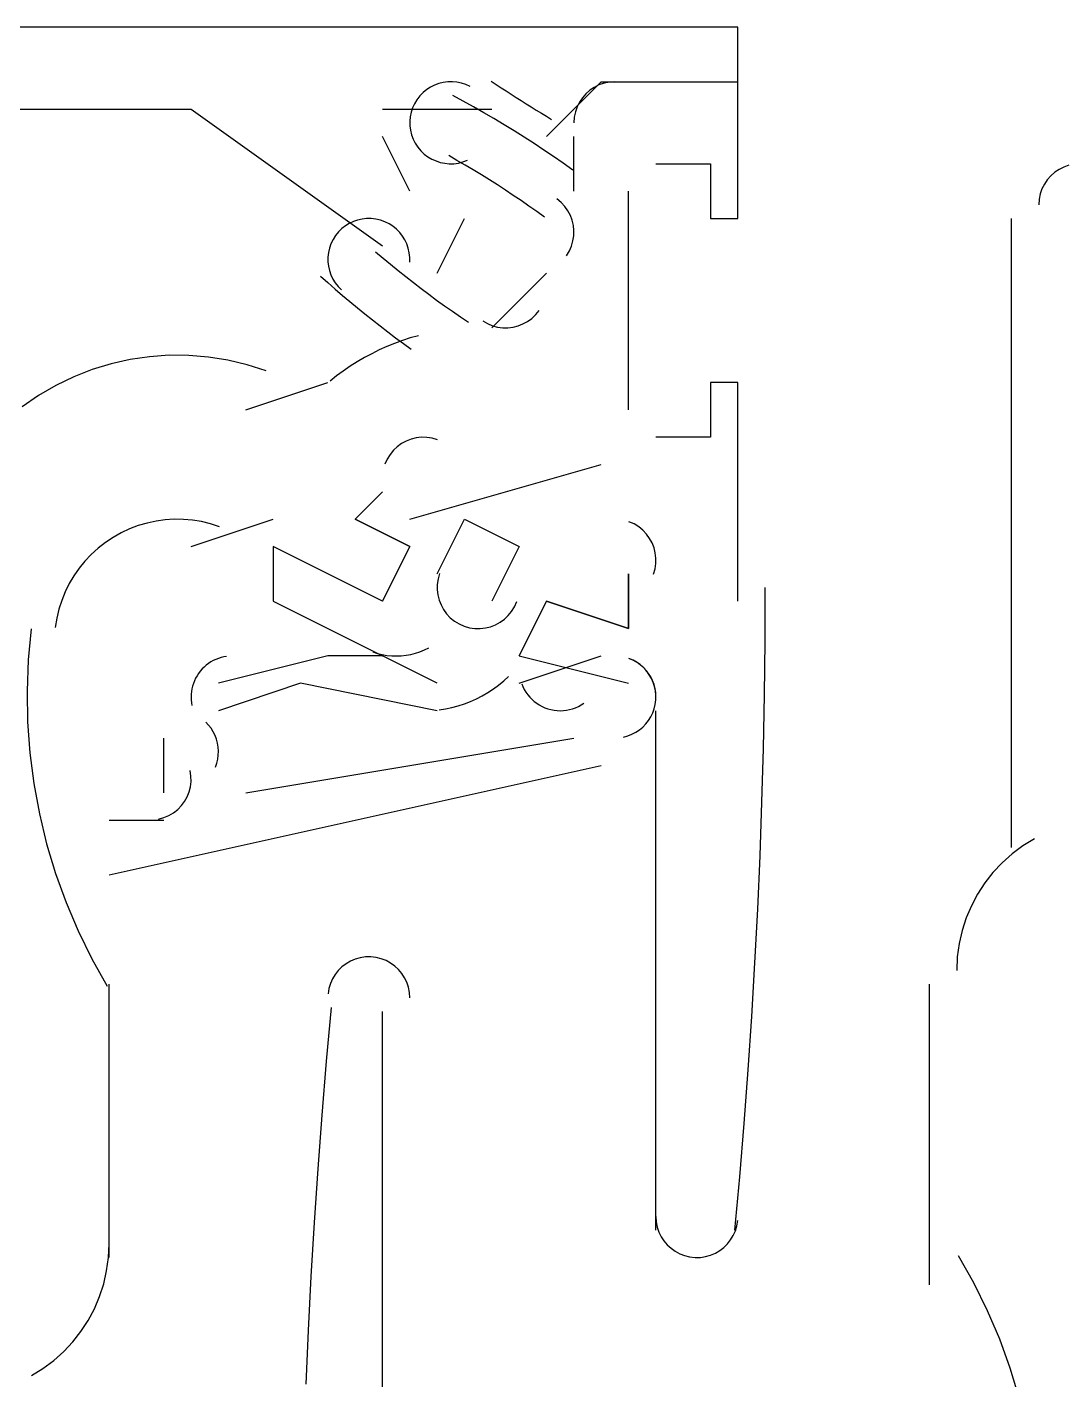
# Model space of a CAD drawing. Header units: millimetres. Extents: x 7649 to 34105, y 3983 to 25377.
# Drawn here: x 8452.73 to 8472.82, y 15834.18 to 15860.36 of the extents above; entities that cross this region are included whole.
import ezdxf

# ---------------------------------------------------------------- set-up
doc = ezdxf.new("R2010")
doc.units = ezdxf.units.MM

msp = doc.modelspace()

# ---------------------------------------------------------------- linework, layer by layer
at = {"layer": 'GEOMETRY', "color": 7}
for p, q in [((8466.49028, 15860.35972), (8431.56528, 15860.35972)), ((8466.49028, 15859.30139), (8466.49028, 15860.35972)), ((8460.46633, 15859.14906), (8460.39663, 15859.09185)), ((8460.54112, 15859.19742), (8460.46633, 15859.14906)), ((8460.62018, 15859.23676), (8460.54112, 15859.19742)), ((8460.70268, 15859.26694), (8460.62018, 15859.23676)), ((8460.78778, 15859.2878), (8460.70268, 15859.26694)), ((8460.87466, 15859.29918), (8460.78778, 15859.2878)), ((8460.96249, 15859.30093), (8460.87466, 15859.29918)), ((8461.05043, 15859.29289), (8460.96249, 15859.30093)), ((8461.13766, 15859.27491), (8461.05043, 15859.29289)), ((8461.22334, 15859.24683), (8461.13766, 15859.27491)), ((8461.30666, 15859.20849), (8461.22334, 15859.24683)), ((8461.71492, 15859.31063), (8461.8113, 15859.24794)), ((8461.8113, 15859.24794), (8461.90783, 15859.18548)), ((8461.90783, 15859.18548), (8462.0045, 15859.12325)), ((8462.0045, 15859.12325), (8462.10132, 15859.06124)), ((8462.78611, 15858.24306), (8463.84444, 15859.30139)), ((8463.62399, 15859.136), (8463.54776, 15859.06891)), ((8463.70841, 15859.19302), (8463.62399, 15859.136)), ((8463.80006, 15859.23901), (8463.70841, 15859.19302)), ((8463.89802, 15859.27304), (8463.80006, 15859.23901)), ((8463.84444, 15859.30139), (8466.49028, 15859.30139)), ((8463.84444, 15859.30139), (8466.49028, 15859.30139)), ((8464.00132, 15859.29414), (8463.89802, 15859.27304)), ((8464.10903, 15859.30139), (8464.00132, 15859.29414)), ((8466.49028, 15856.65556), (8466.49028, 15859.30139)), ((8460.23074, 15858.8758), (8460.19392, 15858.7947)), ((8460.27706, 15858.95316), (8460.23074, 15858.8758)), ((8460.33286, 15859.02594), (8460.27706, 15858.95316)), ((8460.39663, 15859.09185), (8460.33286, 15859.02594)), ((8461.17392, 15858.92537), (8460.97311, 15859.03358)), ((8461.37346, 15858.81494), (8461.17392, 15858.92537)), ((8462.10132, 15859.06124), (8462.19829, 15858.99946)), ((8462.19829, 15858.99946), (8462.2954, 15858.93791)), ((8462.2954, 15858.93791), (8462.39266, 15858.87659)), ((8462.39266, 15858.87659), (8462.49005, 15858.8155)), ((8463.42365, 15858.90826), (8463.37765, 15858.8166)), ((8463.48067, 15858.99268), (8463.42365, 15858.90826)), ((8463.54776, 15859.06891), (8463.48067, 15858.99268)), ((8451.14444, 15858.77222), (8455.90694, 15858.77222)), ((8455.90694, 15858.77222), (8459.61111, 15856.12639)), ((8459.61111, 15858.77222), (8461.72778, 15858.77222)), ((8460.14894, 15858.62467), (8460.14084, 15858.53742)), ((8460.16664, 15858.71071), (8460.14894, 15858.62467)), ((8460.19392, 15858.7947), (8460.16664, 15858.71071)), ((8461.57174, 15858.70229), (8461.37346, 15858.81494)), ((8461.76872, 15858.58744), (8461.57174, 15858.70229)), ((8462.49005, 15858.8155), (8462.5876, 15858.75463)), ((8462.5876, 15858.75463), (8462.68528, 15858.694)), ((8462.68528, 15858.694), (8462.78311, 15858.63359)), ((8462.78311, 15858.63359), (8462.88108, 15858.57341)), ((8463.32252, 15858.61535), (8463.31528, 15858.50764)), ((8463.34363, 15858.71865), (8463.32252, 15858.61535)), ((8463.37765, 15858.8166), (8463.34363, 15858.71865)), ((8460.14084, 15858.53742), (8460.14237, 15858.44982)), ((8460.14237, 15858.44982), (8460.15357, 15858.36269)), ((8460.15357, 15858.36269), (8460.17447, 15858.27689)), ((8461.96439, 15858.47041), (8461.76872, 15858.58744)), ((8462.15874, 15858.35119), (8461.96439, 15858.47041)), ((8462.35174, 15858.22981), (8462.15874, 15858.35119)), ((8460.14028, 15857.18472), (8459.61111, 15858.24306)), ((8460.17447, 15858.27689), (8460.2051, 15858.19326)), ((8460.2051, 15858.19326), (8460.2455, 15858.11264)), ((8460.2455, 15858.11264), (8460.29568, 15858.03588)), ((8462.54337, 15858.10627), (8462.35174, 15858.22981)), ((8462.73362, 15857.98058), (8462.54337, 15858.10627)), ((8463.31528, 15857.18472), (8463.31528, 15858.24306)), ((8460.29568, 15858.03588), (8460.35433, 15857.96538)), ((8460.35433, 15857.96538), (8460.41954, 15857.9031)), ((8460.41954, 15857.9031), (8460.49049, 15857.84927)), ((8460.49049, 15857.84927), (8460.56638, 15857.80411)), ((8460.56638, 15857.80411), (8460.64638, 15857.76783)), ((8461.05151, 15857.7806), (8460.89207, 15857.87146)), ((8462.92247, 15857.85276), (8462.73362, 15857.98058)), ((8463.10991, 15857.72282), (8462.92247, 15857.85276)), ((8460.64638, 15857.76783), (8460.72968, 15857.74064)), ((8460.72968, 15857.74064), (8460.81546, 15857.72278)), ((8460.81546, 15857.72278), (8460.90291, 15857.71445)), ((8460.90291, 15857.71445), (8460.99121, 15857.71587)), ((8460.99121, 15857.71587), (8461.07954, 15857.72726)), ((8461.21007, 15857.68824), (8461.05151, 15857.7806)), ((8461.07954, 15857.72726), (8461.16709, 15857.74884)), ((8461.16709, 15857.74884), (8461.25304, 15857.78082)), ((8461.36773, 15857.59438), (8461.21007, 15857.68824)), ((8461.52448, 15857.49904), (8461.36773, 15857.59438)), ((8463.2959, 15857.59077), (8463.10991, 15857.72282)), ((8464.90278, 15857.71389), (8465.96111, 15857.71389)), ((8465.96111, 15857.71389), (8465.96111, 15856.65556)), ((8472.61982, 15857.5485), (8472.54359, 15857.48141)), ((8472.70424, 15857.60552), (8472.61982, 15857.5485)), ((8472.7959, 15857.65151), (8472.70424, 15857.60552)), ((8472.89385, 15857.68554), (8472.7959, 15857.65151)), ((8461.6803, 15857.40222), (8461.52448, 15857.49904)), ((8461.8352, 15857.30392), (8461.6803, 15857.40222)), ((8461.98916, 15857.20416), (8461.8352, 15857.30392)), ((8472.41948, 15857.32076), (8472.37349, 15857.2291)), ((8472.4765, 15857.40518), (8472.41948, 15857.32076)), ((8472.54359, 15857.48141), (8472.4765, 15857.40518)), ((8462.14216, 15857.10294), (8461.98916, 15857.20416)), ((8462.29421, 15857.00026), (8462.14216, 15857.10294)), ((8463.06945, 15856.9654), (8462.98737, 15857.03365)), ((8464.37361, 15852.95139), (8464.37361, 15857.18472)), ((8472.31836, 15857.02785), (8472.31111, 15856.92014)), ((8472.33946, 15857.13115), (8472.31836, 15857.02785)), ((8472.37349, 15857.2291), (8472.33946, 15857.13115)), ((8462.44528, 15856.89614), (8462.29421, 15857.00026)), ((8462.59537, 15856.79058), (8462.44528, 15856.89614)), ((8462.74447, 15856.68358), (8462.59537, 15856.79058)), ((8463.14011, 15856.88866), (8463.06945, 15856.9654)), ((8463.19914, 15856.80472), (8463.14011, 15856.88866)), ((8463.24633, 15856.71484), (8463.19914, 15856.80472)), ((8458.89323, 15856.51345), (8458.82364, 15856.45909)), ((8458.96803, 15856.55952), (8458.89323, 15856.51345)), ((8459.04724, 15856.59697), (8458.96803, 15856.55952)), ((8459.13009, 15856.62549), (8459.04724, 15856.59697)), ((8459.2158, 15856.64477), (8459.13009, 15856.62549)), ((8459.30357, 15856.65447), (8459.2158, 15856.64477)), ((8459.39263, 15856.6543), (8459.30357, 15856.65447)), ((8459.4822, 15856.64391), (8459.39263, 15856.6543)), ((8459.5715, 15856.62301), (8459.4822, 15856.64391)), ((8459.65781, 15856.59201), (8459.5715, 15856.62301)), ((8459.73863, 15856.55204), (8459.65781, 15856.59201)), ((8459.81349, 15856.50377), (8459.73863, 15856.55204)), ((8459.88188, 15856.44791), (8459.81349, 15856.50377)), ((8460.66944, 15855.59722), (8461.19861, 15856.65556)), ((8463.28146, 15856.6203), (8463.24633, 15856.71484)), ((8463.30432, 15856.5224), (8463.28146, 15856.6203)), ((8463.31469, 15856.42239), (8463.30432, 15856.5224)), ((8465.96111, 15856.65556), (8466.49028, 15856.65556)), ((8471.78194, 15844.48472), (8471.78194, 15856.65556)), ((8458.65387, 15856.24944), (8458.61375, 15856.16697)), ((8458.70317, 15856.32677), (8458.65387, 15856.24944)), ((8458.76002, 15856.39676), (8458.70317, 15856.32677)), ((8458.82364, 15856.45909), (8458.76002, 15856.39676)), ((8459.94334, 15856.38514), (8459.88188, 15856.44791)), ((8459.99737, 15856.31616), (8459.94334, 15856.38514)), ((8460.0435, 15856.24167), (8459.99737, 15856.31616)), ((8460.08124, 15856.16234), (8460.0435, 15856.24167)), ((8463.29711, 15856.22121), (8463.31236, 15856.32157)), ((8463.31236, 15856.32157), (8463.31469, 15856.42239)), ((8458.56397, 15855.99509), (8458.55403, 15855.90734)), ((8458.58382, 15856.08191), (8458.56397, 15855.99509)), ((8458.61375, 15856.16697), (8458.58382, 15856.08191)), ((8459.47851, 15856.01225), (8459.62209, 15855.89042)), ((8460.1101, 15856.07888), (8460.08124, 15856.16234)), ((8460.12961, 15855.99198), (8460.1101, 15856.07888)), ((8460.13928, 15855.90233), (8460.12961, 15855.99198)), ((8463.17171, 15855.93567), (8463.227, 15856.02698)), ((8463.227, 15856.02698), (8463.26873, 15856.12259)), ((8463.26873, 15856.12259), (8463.29711, 15856.22121)), ((8458.55403, 15855.90734), (8458.55389, 15855.8195)), ((8458.55389, 15855.8195), (8458.5634, 15855.73239)), ((8458.5634, 15855.73239), (8458.58242, 15855.64686)), ((8459.62209, 15855.89042), (8459.76683, 15855.77001)), ((8459.76683, 15855.77001), (8459.91273, 15855.65103)), ((8460.13863, 15855.81062), (8460.13928, 15855.90233)), ((8458.41419, 15855.53862), (8458.55426, 15855.41366)), ((8458.58242, 15855.64686), (8458.61081, 15855.56373)), ((8458.61081, 15855.56373), (8458.64845, 15855.48384)), ((8458.64845, 15855.48384), (8458.69518, 15855.40803)), ((8459.91273, 15855.65103), (8460.05977, 15855.53348)), ((8460.05977, 15855.53348), (8460.20794, 15855.41738)), ((8461.72778, 15854.53889), (8462.78611, 15855.59722)), ((8458.55426, 15855.41366), (8458.69546, 15855.29001)), ((8458.69518, 15855.40803), (8458.75088, 15855.33712)), ((8458.69546, 15855.29001), (8458.83779, 15855.16767)), ((8458.75088, 15855.33712), (8458.8154, 15855.27194)), ((8460.20794, 15855.41738), (8460.35723, 15855.30273)), ((8460.35723, 15855.30273), (8460.50763, 15855.18954)), ((8460.50763, 15855.18954), (8460.65913, 15855.07782)), ((8458.83779, 15855.16767), (8458.98122, 15855.04666)), ((8458.98122, 15855.04666), (8459.12575, 15854.92699)), ((8459.12575, 15854.92699), (8459.27138, 15854.80865)), ((8460.65913, 15855.07782), (8460.81172, 15854.96757)), ((8460.81172, 15854.96757), (8460.96539, 15854.85881)), ((8459.27138, 15854.80865), (8459.4181, 15854.69165)), ((8459.4181, 15854.69165), (8459.56588, 15854.57601)), ((8460.96539, 15854.85881), (8461.12013, 15854.75155)), ((8461.12013, 15854.75155), (8461.27592, 15854.64578)), ((8461.54973, 15854.67376), (8461.6419, 15854.62035)), ((8462.32875, 15854.61356), (8462.41763, 15854.6622)), ((8462.41763, 15854.6622), (8462.5004, 15854.72253)), ((8462.5004, 15854.72253), (8462.57579, 15854.79432)), ((8462.57579, 15854.79432), (8462.64254, 15854.87733)), ((8459.56588, 15854.57601), (8459.71473, 15854.46173)), ((8459.71473, 15854.46173), (8459.86464, 15854.34883)), ((8461.6419, 15854.62035), (8461.73808, 15854.58053)), ((8461.73808, 15854.58053), (8461.83702, 15854.55404)), ((8461.83702, 15854.55404), (8461.93746, 15854.54067)), ((8461.93746, 15854.54067), (8462.03811, 15854.54017)), ((8462.03811, 15854.54017), (8462.13772, 15854.55231)), ((8462.13772, 15854.55231), (8462.23502, 15854.57686)), ((8462.23502, 15854.57686), (8462.32875, 15854.61356)), ((8459.69424, 15854.17644), (8459.54719, 15854.11039)), ((8459.84366, 15854.23721), (8459.69424, 15854.17644)), ((8459.99531, 15854.29263), (8459.84366, 15854.23721)), ((8459.86464, 15854.34883), (8460.0156, 15854.23729)), ((8460.14905, 15854.34263), (8459.99531, 15854.29263)), ((8460.0156, 15854.23729), (8460.16759, 15854.12714)), ((8460.30474, 15854.38715), (8460.14905, 15854.34263)), ((8454.72764, 15853.92581), (8454.357, 15853.84265)), ((8455.103, 15853.9807), (8454.72764, 15853.92581)), ((8455.48142, 15854.00715), (8455.103, 15853.9807)), ((8455.86127, 15854.00498), (8455.48142, 15854.00715)), ((8456.24088, 15853.97402), (8455.86127, 15854.00498)), ((8456.6186, 15853.91407), (8456.24088, 15853.97402)), ((8456.99278, 15853.82497), (8456.6186, 15853.91407)), ((8459.12163, 15853.88133), (8458.98543, 15853.7949)), ((8459.26074, 15853.96277), (8459.12163, 15853.88133)), ((8459.40265, 15854.03915), (8459.26074, 15853.96277)), ((8459.54719, 15854.11039), (8459.40265, 15854.03915)), ((8453.99274, 15853.73141), (8453.63651, 15853.59226)), ((8454.357, 15853.84265), (8453.99274, 15853.73141)), ((8457.36178, 15853.70653), (8456.99278, 15853.82497)), ((8458.8523, 15853.70355), (8458.72236, 15853.60736)), ((8458.98543, 15853.7949), (8458.8523, 15853.70355)), ((8453.28995, 15853.42538), (8452.95472, 15853.23095)), ((8453.63651, 15853.59226), (8453.28995, 15853.42538)), ((8456.96528, 15852.95139), (8458.55278, 15853.48056)), ((8458.72236, 15853.60736), (8458.59577, 15853.50639)), ((8466.49028, 15853.48056), (8465.96111, 15853.48056)), ((8465.96111, 15853.48056), (8465.96111, 15852.42222)), ((8466.49028, 15849.24722), (8466.49028, 15853.48056)), ((8452.95472, 15853.23095), (8452.63544, 15853.01131)), ((8460.06942, 15852.34786), (8459.98029, 15852.29918)), ((8460.164, 15852.38483), (8460.06942, 15852.34786)), ((8460.26282, 15852.40954), (8460.164, 15852.38483)), ((8460.36468, 15852.42141), (8460.26282, 15852.40954)), ((8460.46837, 15852.41988), (8460.36468, 15852.42141)), ((8460.57266, 15852.40438), (8460.46837, 15852.41988)), ((8460.67635, 15852.37435), (8460.57266, 15852.40438)), ((8465.96111, 15852.42222), (8464.90278, 15852.42222)), ((8459.7578, 15852.08855), (8459.70263, 15851.99869)), ((8459.82327, 15852.16895), (8459.7578, 15852.08855)), ((8459.89784, 15852.23935), (8459.82327, 15852.16895)), ((8459.98029, 15852.29918), (8459.89784, 15852.23935)), ((8459.70263, 15851.99869), (8459.65898, 15851.89996)), ((8460.14028, 15850.83472), (8463.84444, 15851.89306)), ((8459.08194, 15850.83472), (8459.61111, 15851.36389)), ((8459.61111, 15851.36389), (8459.08194, 15850.83472)), ((8455.05512, 15850.76119), (8454.88472, 15850.711)), ((8455.22834, 15850.79846), (8455.05512, 15850.76119)), ((8455.40362, 15850.82272), (8455.22834, 15850.79846)), ((8455.58022, 15850.83391), (8455.40362, 15850.82272)), ((8455.75739, 15850.83196), (8455.58022, 15850.83391)), ((8455.93438, 15850.81677), (8455.75739, 15850.83196)), ((8455.90694, 15850.30556), (8457.49444, 15850.83472)), ((8456.11045, 15850.78828), (8455.93438, 15850.81677)), ((8456.28485, 15850.74642), (8456.11045, 15850.78828)), ((8456.45682, 15850.69111), (8456.28485, 15850.74642)), ((8460.14028, 15850.30556), (8459.08194, 15850.83472)), ((8459.08194, 15850.83472), (8460.14028, 15850.30556)), ((8460.66944, 15849.77639), (8461.19861, 15850.83472)), ((8461.19861, 15850.83472), (8462.25694, 15850.30556)), ((8464.47925, 15850.7432), (8464.38052, 15850.78685)), ((8464.5691, 15850.68803), (8464.47925, 15850.7432)), ((8454.39785, 15850.48363), (8454.24752, 15850.38345)), ((8454.55533, 15850.57214), (8454.39785, 15850.48363)), ((8454.71787, 15850.64796), (8454.55533, 15850.57214)), ((8454.88472, 15850.711), (8454.71787, 15850.64796)), ((8464.64951, 15850.62256), (8464.5691, 15850.68803)), ((8464.71991, 15850.54799), (8464.64951, 15850.62256)), ((8464.77973, 15850.46554), (8464.71991, 15850.54799)), ((8454.10621, 15850.273), (8453.97433, 15850.15292)), ((8454.24752, 15850.38345), (8454.10621, 15850.273)), ((8459.61111, 15849.24722), (8457.49444, 15850.30556)), ((8457.49444, 15850.30556), (8457.49444, 15849.24722)), ((8459.61111, 15849.24722), (8460.14028, 15850.30556)), ((8460.14028, 15850.30556), (8459.61111, 15849.24722)), ((8462.25694, 15850.30556), (8461.72778, 15849.24722)), ((8464.82841, 15850.37642), (8464.77973, 15850.46554)), ((8464.86539, 15850.28184), (8464.82841, 15850.37642)), ((8464.8901, 15850.18301), (8464.86539, 15850.28184)), ((8453.85229, 15850.02384), (8453.74049, 15849.88639)), ((8453.97433, 15850.15292), (8453.85229, 15850.02384)), ((8464.88493, 15849.87317), (8464.90043, 15849.97747)), ((8464.90197, 15850.08115), (8464.8901, 15850.18301)), ((8464.90043, 15849.97747), (8464.90197, 15850.08115)), ((8453.63933, 15849.7412), (8453.54923, 15849.5889)), ((8453.74049, 15849.88639), (8453.63933, 15849.7412)), ((8460.71732, 15849.78329), (8460.68729, 15849.6796)), ((8464.37361, 15849.77639), (8464.37361, 15848.71806)), ((8464.37361, 15848.71806), (8464.37361, 15849.77639)), ((8464.8549, 15849.76948), (8464.88493, 15849.87317)), ((8453.4706, 15849.43013), (8453.40382, 15849.26551)), ((8453.54923, 15849.5889), (8453.4706, 15849.43013)), ((8460.67179, 15849.57531), (8460.67026, 15849.47163)), ((8460.67026, 15849.47163), (8460.68213, 15849.36977)), ((8460.68729, 15849.6796), (8460.67179, 15849.57531)), ((8467.01536, 15848.47372), (8467.01944, 15849.51181)), ((8453.40382, 15849.26551), (8453.34932, 15849.09568)), ((8457.49444, 15849.24722), (8459.61111, 15848.18889)), ((8460.68213, 15849.36977), (8460.70683, 15849.27094)), ((8460.70683, 15849.27094), (8460.74381, 15849.17636)), ((8460.74381, 15849.17636), (8460.79249, 15849.08724)), ((8462.16542, 15849.14158), (8462.20907, 15849.24032)), ((8462.78611, 15849.24722), (8462.25694, 15848.18889)), ((8462.25694, 15848.18889), (8462.78611, 15849.24722)), ((8464.37361, 15848.71806), (8462.78611, 15849.24722)), ((8462.78611, 15849.24722), (8464.37361, 15848.71806)), ((8453.3075, 15848.92128), (8453.27877, 15848.74292)), ((8453.34932, 15849.09568), (8453.3075, 15848.92128)), ((8460.79249, 15849.08724), (8460.85231, 15849.00479)), ((8460.85231, 15849.00479), (8460.92271, 15848.93022)), ((8460.92271, 15848.93022), (8461.00312, 15848.86474)), ((8461.97021, 15848.90093), (8462.04478, 15848.97132)), ((8462.04478, 15848.97132), (8462.11026, 15849.05173)), ((8462.11026, 15849.05173), (8462.16542, 15849.14158)), ((8452.81238, 15848.71375), (8452.75568, 15848.11245)), ((8461.00312, 15848.86474), (8461.09297, 15848.80958)), ((8461.09297, 15848.80958), (8461.19171, 15848.76593)), ((8461.19171, 15848.76593), (8461.2954, 15848.7359)), ((8461.2954, 15848.7359), (8461.39969, 15848.7204)), ((8461.39969, 15848.7204), (8461.50337, 15848.71887)), ((8461.50337, 15848.71887), (8461.60523, 15848.73074)), ((8461.60523, 15848.73074), (8461.70406, 15848.75544)), ((8461.70406, 15848.75544), (8461.79864, 15848.79242)), ((8461.79864, 15848.79242), (8461.88776, 15848.8411)), ((8461.88776, 15848.8411), (8461.97021, 15848.90093)), ((8467.00312, 15847.43578), (8467.01536, 15848.47372)), ((8456.38459, 15848.12323), (8456.33572, 15848.10001)), ((8456.43504, 15848.14312), (8456.38459, 15848.12323)), ((8456.48691, 15848.15956), (8456.43504, 15848.14312)), ((8458.55278, 15848.18889), (8456.43611, 15847.65972)), ((8456.54003, 15848.17246), (8456.48691, 15848.15956)), ((8456.59425, 15848.18172), (8456.54003, 15848.17246)), ((8459.61111, 15848.18889), (8458.55278, 15848.18889)), ((8459.42321, 15848.26868), (8459.51308, 15848.23955)), ((8459.51308, 15848.23955), (8459.6042, 15848.21704)), ((8459.6042, 15848.21704), (8459.69622, 15848.20111)), ((8460.66944, 15847.65972), (8459.61111, 15848.18889)), ((8459.69622, 15848.20111), (8459.78881, 15848.19174)), ((8459.78881, 15848.19174), (8459.88161, 15848.1889)), ((8459.88161, 15848.1889), (8459.97428, 15848.19257)), ((8459.97428, 15848.19257), (8460.06646, 15848.20271)), ((8460.06646, 15848.20271), (8460.15781, 15848.21931)), ((8460.15781, 15848.21931), (8460.24798, 15848.24234)), ((8460.24798, 15848.24234), (8460.33662, 15848.27177)), ((8460.33662, 15848.27177), (8460.42338, 15848.30758)), ((8460.42338, 15848.30758), (8460.50791, 15848.34973)), ((8462.25694, 15848.18889), (8464.37361, 15847.65972)), ((8462.25694, 15847.65972), (8463.84444, 15848.18889)), ((8464.45666, 15848.10874), (8464.38052, 15848.14102)), ((8464.46114, 15848.10655), (8464.38052, 15848.14102)), ((8452.75568, 15848.11245), (8452.73255, 15847.51127)), ((8456.08492, 15847.896), (8456.05171, 15847.85215)), ((8456.12085, 15847.9372), (8456.08492, 15847.896)), ((8456.15935, 15847.97565), (8456.12085, 15847.9372)), ((8456.20025, 15848.01125), (8456.15935, 15847.97565)), ((8456.24339, 15848.04392), (8456.20025, 15848.01125)), ((8456.2886, 15848.07353), (8456.24339, 15848.04392)), ((8456.33572, 15848.10001), (8456.2886, 15848.07353)), ((8464.52808, 15848.06931), (8464.45666, 15848.10874)), ((8464.53633, 15848.06413), (8464.46114, 15848.10655)), ((8464.5944, 15848.02325), (8464.52808, 15848.06931)), ((8464.60569, 15848.01438), (8464.53633, 15848.06413)), ((8464.65528, 15847.97107), (8464.5944, 15848.02325)), ((8464.66882, 15847.95793), (8464.60569, 15848.01438)), ((8464.71034, 15847.91328), (8464.65528, 15847.97107)), ((8464.72531, 15847.8954), (8464.66882, 15847.95793)), ((8464.75923, 15847.85041), (8464.71034, 15847.91328)), ((8464.77475, 15847.8274), (8464.72531, 15847.8954)), ((8455.93576, 15847.60707), (8455.92311, 15847.55452)), ((8455.95197, 15847.65869), (8455.93576, 15847.60707)), ((8455.97172, 15847.7092), (8455.95197, 15847.65869)), ((8455.99494, 15847.75841), (8455.97172, 15847.7092)), ((8456.02162, 15847.80612), (8455.99494, 15847.75841)), ((8456.05171, 15847.85215), (8456.02162, 15847.80612)), ((8458.02361, 15847.65972), (8456.43611, 15847.13056)), ((8460.66944, 15847.13056), (8458.02361, 15847.65972)), ((8461.75616, 15847.5511), (8461.85828, 15847.62556)), ((8461.85828, 15847.62556), (8461.95657, 15847.70555)), ((8461.95657, 15847.70555), (8462.05079, 15847.79098)), ((8462.30479, 15847.65289), (8462.32801, 15847.59601)), ((8462.32801, 15847.59601), (8462.35534, 15847.5415)), ((8464.80159, 15847.78296), (8464.75923, 15847.85041)), ((8464.81675, 15847.75457), (8464.77475, 15847.8274)), ((8464.83706, 15847.71146), (8464.80159, 15847.78296)), ((8464.85089, 15847.67752), (8464.81675, 15847.75457)), ((8464.86527, 15847.63641), (8464.83706, 15847.71146)), ((8464.87678, 15847.59689), (8464.85089, 15847.67752)), ((8464.88587, 15847.55833), (8464.86527, 15847.63641)), ((8464.894, 15847.51328), (8464.87678, 15847.59689)), ((8452.73255, 15847.51127), (8452.74271, 15846.91156)), ((8455.90866, 15847.4474), (8455.90694, 15847.3932)), ((8455.90694, 15847.3932), (8455.90894, 15847.33882)), ((8455.91407, 15847.50124), (8455.90866, 15847.4474)), ((8455.90894, 15847.33882), (8455.9147, 15847.28446)), ((8455.92311, 15847.55452), (8455.91407, 15847.50124)), ((8461.31426, 15847.31105), (8461.42927, 15847.36217)), ((8461.42927, 15847.36217), (8461.54141, 15847.4193)), ((8461.54141, 15847.4193), (8461.65046, 15847.48231)), ((8461.65046, 15847.48231), (8461.75616, 15847.5511)), ((8462.35534, 15847.5415), (8462.38659, 15847.48955)), ((8462.38659, 15847.48955), (8462.42155, 15847.44033)), ((8462.42155, 15847.44033), (8462.46005, 15847.39404)), ((8462.46005, 15847.39404), (8462.50189, 15847.35085)), ((8462.50189, 15847.35085), (8462.54687, 15847.31095)), ((8464.89849, 15847.47773), (8464.88587, 15847.55833)), ((8464.88992, 15847.25268), (8464.90084, 15847.33967)), ((8464.90215, 15847.42734), (8464.894, 15847.51328)), ((8464.90278, 15847.39514), (8464.89849, 15847.47773)), ((8464.90084, 15847.33967), (8464.90215, 15847.42734)), ((8466.98272, 15846.39803), (8467.00312, 15847.43578)), ((8455.9147, 15847.28446), (8455.92425, 15847.2303)), ((8460.70473, 15847.14951), (8460.83043, 15847.16889)), ((8460.83043, 15847.16889), (8460.95448, 15847.19485)), ((8460.95448, 15847.19485), (8461.07662, 15847.22727)), ((8461.07662, 15847.22727), (8461.19663, 15847.26604)), ((8461.19663, 15847.26604), (8461.31426, 15847.31105)), ((8462.54687, 15847.31095), (8462.59481, 15847.27452)), ((8462.59481, 15847.27452), (8462.64551, 15847.24175)), ((8462.64551, 15847.24175), (8462.69879, 15847.21282)), ((8462.69879, 15847.21282), (8462.75444, 15847.18791)), ((8462.75444, 15847.18791), (8462.81228, 15847.16721)), ((8462.81228, 15847.16721), (8462.87155, 15847.15103)), ((8462.87155, 15847.15103), (8462.93144, 15847.13956)), ((8462.93144, 15847.13956), (8462.99168, 15847.13274)), ((8462.99168, 15847.13274), (8463.05201, 15847.13055)), ((8463.05201, 15847.13055), (8463.11217, 15847.13294)), ((8463.11217, 15847.13294), (8463.1719, 15847.13986)), ((8463.1719, 15847.13986), (8463.23094, 15847.15129)), ((8463.23094, 15847.15129), (8463.28901, 15847.16717)), ((8463.28901, 15847.16717), (8463.34587, 15847.18747)), ((8463.34587, 15847.18747), (8463.40124, 15847.21215)), ((8463.40124, 15847.21215), (8463.45487, 15847.24116)), ((8463.45487, 15847.24116), (8463.5065, 15847.27447)), ((8464.80427, 15847.01208), (8464.84115, 15847.08832)), ((8464.84115, 15847.08832), (8464.86986, 15847.16871)), ((8464.86986, 15847.16871), (8464.88992, 15847.25268)), ((8464.90278, 15837.07639), (8464.90278, 15847.13056)), ((8452.74271, 15846.91156), (8452.78588, 15846.31466)), ((8456.24554, 15846.8528), (8456.19002, 15846.91136)), ((8456.29424, 15846.78975), (8456.24554, 15846.8528)), ((8464.58488, 15846.75979), (8464.64954, 15846.81384)), ((8464.64954, 15846.81384), (8464.70798, 15846.87428)), ((8464.70798, 15846.87428), (8464.75972, 15846.94055)), ((8464.75972, 15846.94055), (8464.80427, 15847.01208)), ((8455.37778, 15845.54306), (8455.37778, 15846.60139)), ((8456.33598, 15846.72281), (8456.29424, 15846.78975)), ((8456.37064, 15846.65255), (8456.33598, 15846.72281)), ((8456.3981, 15846.57953), (8456.37064, 15846.65255)), ((8456.41823, 15846.50433), (8456.3981, 15846.57953)), ((8456.96528, 15845.54306), (8463.31528, 15846.60139)), ((8464.27387, 15846.61869), (8464.35851, 15846.64158)), ((8464.35851, 15846.64158), (8464.43888, 15846.6731)), ((8464.43888, 15846.6731), (8464.5145, 15846.71269)), ((8464.5145, 15846.71269), (8464.58488, 15846.75979)), ((8452.78588, 15846.31466), (8452.86176, 15845.72192)), ((8456.43092, 15846.42752), (8456.41823, 15846.50433)), ((8456.43603, 15846.34967), (8456.43092, 15846.42752)), ((8456.43345, 15846.27136), (8456.43603, 15846.34967)), ((8466.95417, 15845.36052), (8466.98272, 15846.39803)), ((8454.31944, 15843.95556), (8463.84444, 15846.07222)), ((8456.37828, 15846.03939), (8456.4047, 15846.11565)), ((8456.4047, 15846.11565), (8456.42305, 15846.19316)), ((8456.42305, 15846.19316), (8456.43345, 15846.27136)), ((8455.90492, 15845.86562), (8455.88964, 15845.97248)), ((8455.89279, 15845.6573), (8455.90573, 15845.76018)), ((8455.90573, 15845.76018), (8455.90492, 15845.86562)), ((8452.86176, 15845.72192), (8452.97007, 15845.13468)), ((8455.82859, 15845.46367), (8455.86683, 15845.55809)), ((8455.86683, 15845.55809), (8455.89279, 15845.6573)), ((8455.64742, 15845.2204), (8455.71815, 15845.29371)), ((8455.71815, 15845.29371), (8455.77878, 15845.37517)), ((8455.77878, 15845.37517), (8455.82859, 15845.46367)), ((8466.91746, 15844.32329), (8466.95417, 15845.36052)), ((8452.97007, 15845.13468), (8453.11053, 15844.55429)), ((8454.31944, 15845.01389), (8455.37778, 15845.01389)), ((8455.27804, 15845.03119), (8455.38189, 15845.06065)), ((8455.38189, 15845.06065), (8455.47856, 15845.10275)), ((8455.47856, 15845.10275), (8455.56731, 15845.15638)), ((8455.56731, 15845.15638), (8455.64742, 15845.2204)), ((8453.11053, 15844.55429), (8453.28284, 15843.98209)), ((8472.00279, 15844.51382), (8471.79376, 15844.35833)), ((8472.22725, 15844.65131), (8472.00279, 15844.51382)), ((8466.87259, 15843.28641), (8466.91746, 15844.32329)), ((8471.79376, 15844.35833), (8471.60094, 15844.18615)), ((8453.28284, 15843.98209), (8453.48673, 15843.41943)), ((8471.42512, 15843.9986), (8471.26706, 15843.79701)), ((8471.60094, 15844.18615), (8471.42512, 15843.9986)), ((8471.26706, 15843.79701), (8471.12755, 15843.5827)), ((8453.48673, 15843.41943), (8453.72189, 15842.86766)), ((8471.12755, 15843.5827), (8471.00737, 15843.35698)), ((8466.81958, 15842.24991), (8466.87259, 15843.28641)), ((8471.00737, 15843.35698), (8470.90729, 15843.12117)), ((8470.90729, 15843.12117), (8470.8281, 15842.8766)), ((8453.72189, 15842.86766), (8453.98806, 15842.32811)), ((8470.77057, 15842.62458), (8470.73548, 15842.36643)), ((8470.8281, 15842.8766), (8470.77057, 15842.62458)), ((8459.27975, 15842.36532), (8459.17869, 15842.35028)), ((8459.38418, 15842.36716), (8459.27975, 15842.36532)), ((8459.48797, 15842.35543), (8459.38418, 15842.36716)), ((8470.73548, 15842.36643), (8470.72361, 15842.10347)), ((8453.98806, 15842.32811), (8454.28493, 15841.80214)), ((8458.75623, 15842.10501), (8458.69476, 15842.02753)), ((8458.8266, 15842.17407), (8458.75623, 15842.10501)), ((8458.90496, 15842.23393), (8458.8266, 15842.17407)), ((8458.99037, 15842.28378), (8458.90496, 15842.23393)), ((8459.08192, 15842.32283), (8458.99037, 15842.28378)), ((8459.17869, 15842.35028), (8459.08192, 15842.32283)), ((8459.58716, 15842.33088), (8459.48797, 15842.35543)), ((8459.68089, 15842.29438), (8459.58716, 15842.33088)), ((8459.76832, 15842.24683), (8459.68089, 15842.29438)), ((8459.84863, 15842.18911), (8459.76832, 15842.24683)), ((8459.92095, 15842.1221), (8459.84863, 15842.18911)), ((8459.98446, 15842.04667), (8459.92095, 15842.1221)), ((8466.75842, 15841.21384), (8466.81958, 15842.24991)), ((8454.31944, 15836.54722), (8454.31944, 15841.83889)), ((8458.60222, 15841.85055), (8458.57299, 15841.75265)), ((8458.64312, 15841.94245), (8458.60222, 15841.85055)), ((8458.69476, 15842.02753), (8458.64312, 15841.94245)), ((8460.03831, 15841.96372), (8459.98446, 15842.04667)), ((8460.08166, 15841.87413), (8460.03831, 15841.96372)), ((8460.11366, 15841.77877), (8460.08166, 15841.87413)), ((8470.19444, 15836.01806), (8470.19444, 15841.83889)), ((8458.57299, 15841.75265), (8458.55635, 15841.64953)), ((8460.13348, 15841.67854), (8460.11366, 15841.77877)), ((8460.14028, 15841.57431), (8460.13348, 15841.67854)), ((8458.61788, 15841.38686), (8458.52301, 15840.34675)), ((8459.61111, 15830.72639), (8459.61111, 15841.30972)), ((8466.68912, 15840.17825), (8466.75842, 15841.21384)), ((8458.52301, 15840.34675), (8458.43637, 15839.306)), ((8466.61167, 15839.1432), (8466.68912, 15840.17825)), ((8458.43637, 15839.306), (8458.35798, 15838.26467)), ((8466.52609, 15838.10872), (8466.61167, 15839.1432)), ((8458.35798, 15838.26467), (8458.28783, 15837.2228)), ((8466.43236, 15837.07486), (8466.52609, 15838.10872)), ((8458.28783, 15837.2228), (8458.22592, 15836.18044)), ((8464.90278, 15837.34097), (8464.90957, 15837.23672)), ((8464.90957, 15837.23672), (8464.9294, 15837.13647)), ((8464.9294, 15837.13647), (8464.96142, 15837.0411)), ((8466.44098, 15837.06511), (8466.47016, 15837.16305)), ((8466.47016, 15837.16305), (8466.48675, 15837.2662)), ((8464.96142, 15837.0411), (8465.00478, 15836.95149)), ((8465.00478, 15836.95149), (8465.05865, 15836.86853)), ((8465.05865, 15836.86853), (8465.12218, 15836.7931)), ((8466.28706, 15836.81054), (8466.34851, 15836.88806)), ((8466.34851, 15836.88806), (8466.40012, 15836.97318)), ((8466.40012, 15836.97318), (8466.44098, 15837.06511)), ((8454.30757, 15836.54885), (8454.31944, 15836.81181)), ((8465.12218, 15836.7931), (8465.19453, 15836.72608)), ((8465.19453, 15836.72608), (8465.27486, 15836.66836)), ((8465.27486, 15836.66836), (8465.36232, 15836.62082)), ((8465.36232, 15836.62082), (8465.45608, 15836.58434)), ((8465.96141, 15836.59254), (8466.05296, 15836.63163)), ((8466.05296, 15836.63163), (8466.13837, 15836.68153)), ((8466.13837, 15836.68153), (8466.21671, 15836.74143)), ((8466.21671, 15836.74143), (8466.28706, 15836.81054)), ((8454.27249, 15836.2907), (8454.30757, 15836.54885)), ((8465.45608, 15836.58434), (8465.55528, 15836.55981)), ((8465.55528, 15836.55981), (8465.6591, 15836.54811)), ((8465.6591, 15836.54811), (8465.76356, 15836.54998)), ((8465.76356, 15836.54998), (8465.86463, 15836.56506)), ((8465.86463, 15836.56506), (8465.96141, 15836.59254)), ((8471.055, 15836.058), (8470.75812, 15836.58397)), ((8454.21495, 15836.03868), (8454.27249, 15836.2907)), ((8458.22592, 15836.18044), (8458.17226, 15835.13763)), ((8454.13576, 15835.79411), (8454.21495, 15836.03868)), ((8471.32116, 15835.51845), (8471.055, 15836.058)), ((8453.9155, 15835.33258), (8454.03568, 15835.5583)), ((8454.03568, 15835.5583), (8454.13576, 15835.79411)), ((8453.77599, 15835.11826), (8453.9155, 15835.33258)), ((8471.55633, 15834.96668), (8471.32116, 15835.51845)), ((8453.61794, 15834.91668), (8453.77599, 15835.11826)), ((8458.17226, 15835.13763), (8458.12685, 15834.09444)), ((8453.44211, 15834.72913), (8453.61794, 15834.91668)), ((8471.76021, 15834.40402), (8471.55633, 15834.96668)), ((8453.04027, 15834.40146), (8453.2493, 15834.55695)), ((8453.2493, 15834.55695), (8453.44211, 15834.72913)), ((8452.81581, 15834.26396), (8453.04027, 15834.40146)), ((8471.93253, 15833.83183), (8471.76021, 15834.40402))]:
    msp.add_line(p, q, dxfattribs=at)

doc.saveas('drawing.dxf')
